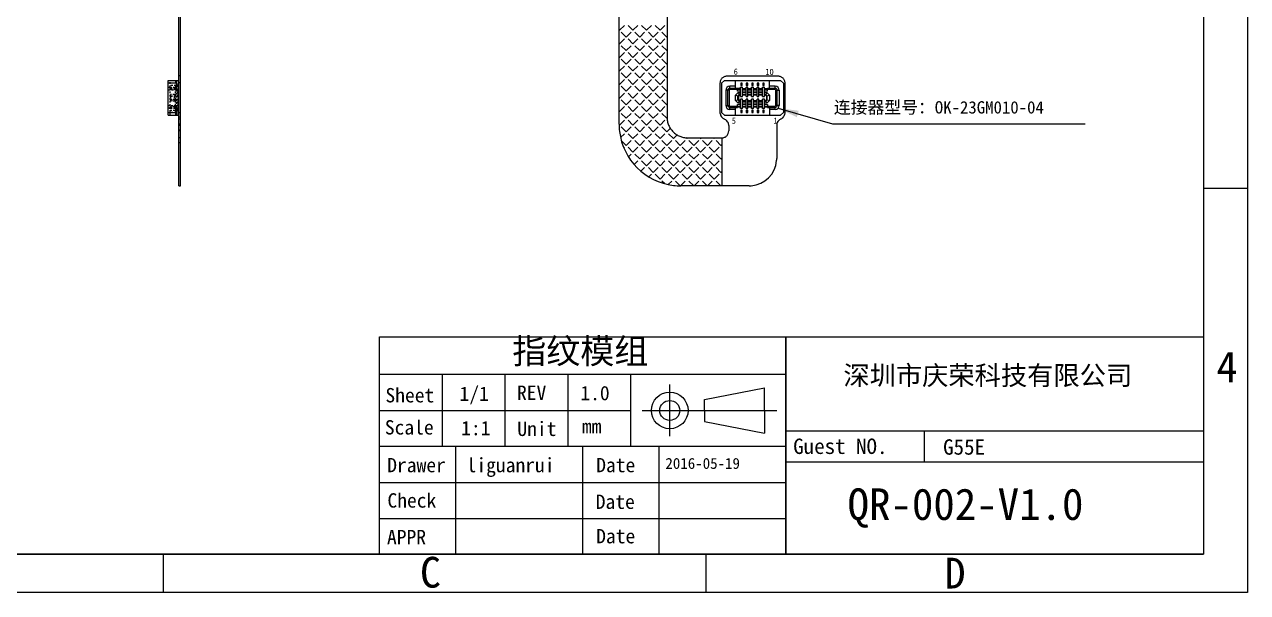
# Model space of a CAD drawing. Header units: millimetres. Extents: x 1564 to 1881, y 393 to 598.
# Drawn here: x 1633.9 to 1723.2, y 416.3 to 457.8 of the extents above; entities that cross this region are included whole.
import ezdxf

# ---------------------------------------------------------------- set-up
doc = ezdxf.new("R2010")
doc.units = ezdxf.units.MM
doc.header["$LTSCALE"] = 0.02
doc.linetypes.add('HIDDEN', pattern=[9.525, 6.35, -3.175])
for name, color, linetype in [('02___PRT_ALL_AXES', 7, 'Continuous'), ('DEFAULT_2', 8, 'HIDDEN'), ('dim', 4, 'Continuous'), ('图框', 7, 'Continuous')]:
    doc.layers.add(name, color=color, linetype=linetype)
doc.styles.get("Standard").update_dxf_attribs({"font": ''})
doc.styles.get('Standard').set_extended_font_data('SimSun')
doc.dimstyles.new('ISO-25', dxfattribs={"dimtxt": 1.5, "dimasz": 1.5, "dimexe": 1.25, "dimexo": 0.625, "dimtad": 1, "dimtxsty": 'Standard', "dimcen": 2.5, "dimadec": 0, "dimazin": 0, "dimtfac": 1, "dimtmove": 0, "dimatfit": 3, "dimfxl": 1, "dimarcsym": 0})

# ---------------------------------------------------------------- blocks, each defined once
blk = doc.blocks.new('tukuang')
at = {"layer": '图框'}
for p, q in [((1219.078, 330.625), (1219.078, 246.118)), ((1219.078, 268.798), (1216.609, 268.798)), ((1137.91, 248.278), (1216.609, 248.278)), ((1158.231, 246.118), (1158.231, 248.278)), ((1188.687, 246.118), (1188.687, 248.278)), ((1219.078, 246.118), (1096.979, 246.118))]:
    blk.add_line(p, q, dxfattribs=at)
blk.add_lwpolyline([(1099.479, 328.448), (1216.609, 328.448), (1216.609, 263.216), (1216.609, 248.278), (1160.577, 248.278), (1148.785, 248.278), (1099.479, 248.278), (1099.479, 259.328)], close=True, dxfattribs=at)
at = {"layer": '图框', "char_height": 1.728, "width": 131.76391}
for s, insert, attachment_point in [('4', (1218.51, 259.653), 3), ('C', (1172.627, 246.364), 7), ('D', (1202.075, 246.344), 7)]:
    blk.add_mtext(s, dxfattribs=dict(at, insert=insert, attachment_point=attachment_point))

msp = doc.modelspace()

# ---------------------------------------------------------------- linework, layer by layer
at = {"color": 7, "linetype": 'Continuous'}
for p, q in [((1677.308, 450.518), (1677.308, 471.839)), ((1680.808, 471.839), (1680.808, 451.018)), ((1644.394, 453.698), (1645.164, 453.698)), ((1644.394, 451.178), (1644.394, 453.698)), ((1645.014, 453.498), (1644.394, 453.498)), ((1645.014, 453.048), (1645.014, 453.698)), ((1645.164, 451.178), (1645.164, 453.698)), ((1645.304, 454.038), (1645.204, 454.038)), ((1645.304, 453.538), (1645.204, 453.538)), ((1684.693, 451.338), (1684.693, 453.538)), ((1684.993, 453.698), (1684.793, 453.498)), ((1684.793, 453.498), (1684.793, 451.378)), ((1684.993, 453.698), (1689.093, 453.698)), ((1685.193, 454.038), (1688.893, 454.038)), ((1685.793, 453.138), (1685.793, 453.698)), ((1686.298, 453.518), (1686.188, 453.518)), ((1686.188, 453.518), (1686.188, 453.338)), ((1686.298, 453.338), (1686.298, 453.518)), ((1686.698, 453.518), (1686.588, 453.518)), ((1686.588, 453.518), (1686.588, 453.338)), ((1686.698, 453.338), (1686.698, 453.518)), ((1687.098, 453.518), (1686.988, 453.518)), ((1686.988, 453.518), (1686.988, 453.338)), ((1687.098, 453.338), (1687.098, 453.518)), ((1687.498, 453.518), (1687.388, 453.518)), ((1687.388, 453.518), (1687.388, 453.338)), ((1687.498, 453.338), (1687.498, 453.518)), ((1687.898, 453.518), (1687.788, 453.518)), ((1687.788, 453.518), (1687.788, 453.338)), ((1687.898, 453.338), (1687.898, 453.518)), ((1688.293, 453.138), (1688.293, 453.698)), ((1689.093, 453.698), (1689.293, 453.498)), ((1689.293, 453.498), (1689.293, 451.378)), ((1689.393, 453.538), (1689.393, 451.338)), ((1645.014, 453.048), (1645.164, 452.938)), ((1685.343, 452.988), (1685.093, 452.988)), ((1685.093, 452.988), (1685.093, 451.888)), ((1685.243, 451.888), (1685.243, 452.988)), ((1685.343, 452.988), (1685.343, 451.888)), ((1685.793, 453.288), (1685.393, 453.288)), ((1685.393, 453.038), (1685.393, 453.288)), ((1685.393, 453.138), (1685.943, 453.138)), ((1685.943, 453.038), (1685.393, 453.038)), ((1686.001, 452.828), (1685.813, 452.64)), ((1685.813, 452.236), (1685.813, 452.64)), ((1685.813, 452.64), (1685.963, 452.578)), ((1685.943, 452.918), (1685.943, 453.138)), ((1686.178, 453.118), (1685.943, 453.118)), ((1685.943, 453.068), (1686.178, 453.068)), ((1686.178, 452.918), (1685.943, 452.918)), ((1686.063, 452.678), (1685.963, 452.578)), ((1686.013, 452.557), (1685.963, 452.578)), ((1685.963, 452.298), (1685.963, 452.578)), ((1686.001, 452.828), (1686.178, 452.828)), ((1686.001, 452.828), (1686.063, 452.678)), ((1686.013, 452.557), (1686.084, 452.628)), ((1686.013, 452.557), (1686.013, 452.319)), ((1686.063, 452.678), (1686.178, 452.678)), ((1686.084, 452.628), (1686.063, 452.678)), ((1686.178, 452.628), (1686.084, 452.628)), ((1686.178, 453.218), (1686.308, 453.218)), ((1686.178, 452.538), (1686.178, 453.218)), ((1686.178, 452.538), (1686.308, 452.538)), ((1686.188, 453.338), (1686.298, 453.338)), ((1686.308, 452.538), (1686.308, 453.218)), ((1686.308, 453.118), (1686.578, 453.118)), ((1686.308, 453.068), (1686.578, 453.068)), ((1686.578, 452.918), (1686.308, 452.918)), ((1686.308, 452.828), (1686.578, 452.828)), ((1686.308, 452.678), (1686.578, 452.678)), ((1686.578, 452.628), (1686.308, 452.628)), ((1686.578, 453.218), (1686.708, 453.218)), ((1686.578, 452.538), (1686.578, 453.218)), ((1686.578, 452.538), (1686.708, 452.538)), ((1686.588, 453.338), (1686.698, 453.338)), ((1686.708, 452.538), (1686.708, 453.218)), ((1686.708, 453.118), (1686.978, 453.118)), ((1686.708, 453.068), (1686.978, 453.068)), ((1686.978, 452.918), (1686.708, 452.918)), ((1686.708, 452.828), (1686.978, 452.828)), ((1686.708, 452.678), (1686.978, 452.678)), ((1686.978, 452.628), (1686.708, 452.628)), ((1686.978, 453.218), (1687.108, 453.218)), ((1686.978, 452.538), (1686.978, 453.218)), ((1686.978, 452.538), (1687.108, 452.538)), ((1686.988, 453.338), (1687.098, 453.338)), ((1687.108, 452.538), (1687.108, 453.218)), ((1687.108, 453.118), (1687.378, 453.118)), ((1687.108, 453.068), (1687.378, 453.068)), ((1687.378, 452.918), (1687.108, 452.918)), ((1687.108, 452.828), (1687.378, 452.828)), ((1687.108, 452.678), (1687.378, 452.678)), ((1687.378, 452.628), (1687.108, 452.628)), ((1687.378, 453.218), (1687.508, 453.218)), ((1687.378, 452.538), (1687.378, 453.218)), ((1687.378, 452.538), (1687.508, 452.538)), ((1687.388, 453.338), (1687.498, 453.338)), ((1687.508, 452.538), (1687.508, 453.218)), ((1687.508, 453.118), (1687.778, 453.118)), ((1687.508, 453.068), (1687.778, 453.068)), ((1687.778, 452.918), (1687.508, 452.918)), ((1687.508, 452.828), (1687.778, 452.828)), ((1687.508, 452.678), (1687.778, 452.678)), ((1687.778, 452.628), (1687.508, 452.628)), ((1687.778, 453.218), (1687.908, 453.218)), ((1687.778, 452.538), (1687.778, 453.218)), ((1687.778, 452.538), (1687.908, 452.538)), ((1687.788, 453.338), (1687.898, 453.338)), ((1687.908, 452.538), (1687.908, 453.218)), ((1687.908, 453.118), (1688.143, 453.118)), ((1687.908, 453.068), (1688.143, 453.068)), ((1688.143, 452.918), (1687.908, 452.918)), ((1687.908, 452.828), (1688.086, 452.828)), ((1687.908, 452.678), (1688.023, 452.678)), ((1688.003, 452.628), (1687.908, 452.628)), ((1688.023, 452.678), (1688.003, 452.628)), ((1688.003, 452.628), (1688.073, 452.557)), ((1688.086, 452.828), (1688.023, 452.678)), ((1688.123, 452.578), (1688.023, 452.678)), ((1688.123, 452.578), (1688.073, 452.557)), ((1688.073, 452.557), (1688.073, 452.319)), ((1688.273, 452.64), (1688.086, 452.828)), ((1688.123, 452.578), (1688.273, 452.64)), ((1688.123, 452.298), (1688.123, 452.578)), ((1688.143, 453.138), (1688.693, 453.138)), ((1688.143, 452.918), (1688.143, 453.138)), ((1688.693, 453.038), (1688.143, 453.038)), ((1688.273, 452.64), (1688.273, 452.236)), ((1688.693, 453.288), (1688.293, 453.288)), ((1688.693, 453.038), (1688.693, 453.288)), ((1688.743, 452.988), (1688.993, 452.988)), ((1688.743, 451.888), (1688.743, 452.988)), ((1688.843, 451.888), (1688.843, 452.988)), ((1688.993, 452.988), (1688.993, 451.888)), ((1645.164, 451.938), (1645.014, 451.828)), ((1645.014, 451.828), (1645.014, 451.178)), ((1685.093, 451.888), (1685.343, 451.888)), ((1685.393, 451.838), (1685.943, 451.838)), ((1685.393, 451.588), (1685.393, 451.838)), ((1685.393, 451.738), (1685.943, 451.738)), ((1685.793, 451.588), (1685.393, 451.588)), ((1685.793, 451.178), (1685.793, 451.738)), ((1685.813, 452.236), (1685.963, 452.298)), ((1685.813, 452.236), (1686.001, 452.048)), ((1685.943, 451.958), (1686.178, 451.958)), ((1685.943, 451.738), (1685.943, 451.958)), ((1685.943, 451.808), (1686.178, 451.808)), ((1686.178, 451.758), (1685.943, 451.758)), ((1686.013, 452.319), (1685.963, 452.298)), ((1685.963, 452.298), (1686.063, 452.198)), ((1686.001, 452.048), (1686.063, 452.198)), ((1686.178, 452.048), (1686.001, 452.048)), ((1686.084, 452.248), (1686.013, 452.319)), ((1686.063, 452.198), (1686.084, 452.248)), ((1686.063, 452.198), (1686.178, 452.198)), ((1686.178, 452.248), (1686.084, 452.248)), ((1686.308, 452.338), (1686.178, 452.338)), ((1686.178, 451.658), (1686.178, 452.338)), ((1686.308, 451.658), (1686.178, 451.658)), ((1686.308, 451.658), (1686.308, 452.338)), ((1686.308, 452.248), (1686.578, 452.248)), ((1686.308, 452.198), (1686.578, 452.198)), ((1686.578, 452.048), (1686.308, 452.048)), ((1686.308, 451.958), (1686.578, 451.958)), ((1686.308, 451.808), (1686.578, 451.808)), ((1686.578, 451.758), (1686.308, 451.758)), ((1686.708, 452.338), (1686.578, 452.338)), ((1686.578, 451.658), (1686.578, 452.338)), ((1686.708, 451.658), (1686.578, 451.658)), ((1686.708, 451.658), (1686.708, 452.338)), ((1686.708, 452.248), (1686.978, 452.248)), ((1686.708, 452.198), (1686.978, 452.198)), ((1686.978, 452.048), (1686.708, 452.048)), ((1686.708, 451.958), (1686.978, 451.958)), ((1686.708, 451.808), (1686.978, 451.808)), ((1686.978, 451.758), (1686.708, 451.758)), ((1687.108, 452.338), (1686.978, 452.338)), ((1686.978, 451.658), (1686.978, 452.338)), ((1687.108, 451.658), (1686.978, 451.658)), ((1687.108, 451.658), (1687.108, 452.338)), ((1687.108, 452.248), (1687.378, 452.248)), ((1687.108, 452.198), (1687.378, 452.198)), ((1687.378, 452.048), (1687.108, 452.048)), ((1687.108, 451.958), (1687.378, 451.958)), ((1687.108, 451.808), (1687.378, 451.808)), ((1687.378, 451.758), (1687.108, 451.758)), ((1687.508, 452.338), (1687.378, 452.338)), ((1687.378, 451.658), (1687.378, 452.338)), ((1687.508, 451.658), (1687.378, 451.658)), ((1687.508, 451.658), (1687.508, 452.338)), ((1687.508, 452.248), (1687.778, 452.248)), ((1687.508, 452.198), (1687.778, 452.198)), ((1687.778, 452.048), (1687.508, 452.048)), ((1687.508, 451.958), (1687.778, 451.958)), ((1687.508, 451.808), (1687.778, 451.808)), ((1687.778, 451.758), (1687.508, 451.758)), ((1687.908, 452.338), (1687.778, 452.338)), ((1687.778, 451.658), (1687.778, 452.338)), ((1687.908, 451.658), (1687.778, 451.658)), ((1687.908, 451.658), (1687.908, 452.338)), ((1687.908, 452.248), (1688.003, 452.248)), ((1687.908, 452.198), (1688.023, 452.198)), ((1688.086, 452.048), (1687.908, 452.048)), ((1687.908, 451.958), (1688.143, 451.958)), ((1687.908, 451.808), (1688.143, 451.808)), ((1688.143, 451.758), (1687.908, 451.758)), ((1688.073, 452.319), (1688.003, 452.248)), ((1688.003, 452.248), (1688.023, 452.198)), ((1688.023, 452.198), (1688.123, 452.298)), ((1688.023, 452.198), (1688.086, 452.048)), ((1688.123, 452.298), (1688.073, 452.319)), ((1688.086, 452.048), (1688.273, 452.236)), ((1688.123, 452.298), (1688.273, 452.236)), ((1688.143, 451.958), (1688.143, 451.738)), ((1688.143, 451.838), (1688.693, 451.838)), ((1688.143, 451.738), (1688.693, 451.738)), ((1688.293, 451.738), (1688.293, 451.178)), ((1688.693, 451.588), (1688.293, 451.588)), ((1688.693, 451.588), (1688.693, 451.838)), ((1688.993, 451.888), (1688.743, 451.888)), ((1644.394, 451.378), (1645.014, 451.378)), ((1644.394, 451.178), (1645.164, 451.178)), ((1645.304, 451.338), (1645.204, 451.338)), ((1645.304, 450.883), (1645.204, 450.883)), ((1684.993, 451.178), (1684.793, 451.378)), ((1684.993, 451.178), (1689.093, 451.178)), ((1686.298, 451.538), (1686.188, 451.538)), ((1686.188, 451.538), (1686.188, 451.358)), ((1686.188, 451.358), (1686.298, 451.358)), ((1686.298, 451.358), (1686.298, 451.538)), ((1686.698, 451.538), (1686.588, 451.538)), ((1686.588, 451.538), (1686.588, 451.358)), ((1686.588, 451.358), (1686.698, 451.358)), ((1686.698, 451.358), (1686.698, 451.538)), ((1687.098, 451.538), (1686.988, 451.538)), ((1686.988, 451.538), (1686.988, 451.358)), ((1686.988, 451.358), (1687.098, 451.358)), ((1687.098, 451.358), (1687.098, 451.538)), ((1687.498, 451.538), (1687.388, 451.538)), ((1687.388, 451.538), (1687.388, 451.358)), ((1687.388, 451.358), (1687.498, 451.358)), ((1687.498, 451.358), (1687.498, 451.538)), ((1687.898, 451.538), (1687.788, 451.538)), ((1687.788, 451.538), (1687.788, 451.358)), ((1687.788, 451.358), (1687.898, 451.358)), ((1687.898, 451.358), (1687.898, 451.538)), ((1689.093, 451.178), (1689.293, 451.378)), ((1645.304, 450.428), (1645.204, 450.428)), ((1685.308, 450.415), (1685.308, 450.018)), ((1688.808, 450.428), (1688.808, 448.018)), ((1682.308, 449.518), (1684.808, 449.518)), ((1686.808, 446.018), (1681.808, 446.018))]:
    msp.add_line(p, q, dxfattribs=at)
for centre, radius, start, end in [((1685.393, 452.988), 0.3, 90, 180), ((1685.393, 452.988), 0.15, 90, 180), ((1685.393, 452.988), 0.05, 90, 180), ((1688.693, 452.988), 0.3, 0, 90), ((1688.693, 452.988), 0.15, 0, 90), ((1688.693, 452.988), 0.05, 0, 90), ((1685.393, 451.888), 0.3, 180, 270), ((1685.393, 451.888), 0.15, 180, 270), ((1685.393, 451.888), 0.05, 180, 270), ((1688.693, 451.888), 0.3, 270, 0), ((1688.693, 451.888), 0.15, 270, 0), ((1688.693, 451.888), 0.05, 270, 0), ((1685.186, 451.336), 0.492, 191.32463, 196.85456), ((1685.195, 451.339), 0.501, 196.87083, 230.47058), ((1685.188, 451.332), 0.492, 230.48628, 236.14277), ((1684.813, 450.421), 0.492, 50.47604, 56.0008), ((1684.807, 450.414), 0.502, 16.85696, 50.46135), ((1689.309, 450.427), 0.502, 131.07746, 163.40308), ((1688.892, 451.338), 0.501, 311.07747, 343.39166), ((1681.846, 450.521), 4.538, 180.03046, 186.73266), ((1681.808, 450.518), 4.5, 186.75828, 263.24172), ((1684.815, 450.417), 0.492, 11.17877, 16.84184), ((1686.78, 448.02), 2.028, 355.82624, 359.96305), ((1686.808, 448.018), 2, 274.19246, 355.80754), ((1681.812, 450.594), 4.576, 263.29486, 269.94202), ((1686.807, 448.047), 2.028, 270.03695, 274.17376)]:
    msp.add_arc(centre, radius, start, end, dxfattribs=at)
for points, knots in [([(1684.693, 453.538), (1684.694, 453.571), (1684.7, 453.636), (1684.738, 453.762), (1684.83, 453.901), (1684.97, 453.993), (1685.095, 454.031), (1685.161, 454.038), (1685.193, 454.038)], [0, 0, 0, 0, 0.126132, 0.250337, 0.5, 0.749663, 0.873868, 1, 1, 1, 1]), ([(1688.893, 454.038), (1688.926, 454.038), (1688.992, 454.031), (1689.117, 453.993), (1689.256, 453.901), (1689.349, 453.762), (1689.387, 453.636), (1689.393, 453.571), (1689.393, 453.538)], [0, 0, 0, 0, 0.126132, 0.250337, 0.5, 0.749663, 0.873868, 1, 1, 1, 1]), ([(1680.808, 451.018), (1680.808, 450.92), (1680.827, 450.724), (1680.913, 450.441), (1681.053, 450.18), (1681.24, 449.951), (1681.469, 449.763), (1681.73, 449.624), (1682.013, 449.538), (1682.21, 449.519), (1682.308, 449.518)], [0, 0, 0, 0, 0.125095, 0.249948, 0.375019, 0.5, 0.624981, 0.750052, 0.874905, 1, 1, 1, 1]), ([(1684.703, 451.239), (1684.702, 451.247), (1684.696, 451.28), (1684.694, 451.313), (1684.693, 451.338)], [0, 0, 0, 0, 0.246989, 1, 1, 1, 1]), ([(1685.001, 450.877), (1684.993, 450.88), (1684.963, 450.893), (1684.935, 450.91), (1684.914, 450.923)], [0, 0, 0, 0, 0.254036, 1, 1, 1, 1]), ([(1685.088, 450.829), (1685.081, 450.834), (1685.053, 450.852), (1685.024, 450.867), (1685.001, 450.877)], [0, 0, 0, 0, 0.247038, 1, 1, 1, 1]), ([(1689.101, 450.883), (1689.09, 450.878), (1689.047, 450.856), (1689.007, 450.828), (1688.979, 450.805)], [0, 0, 0, 0, 0.254447, 1, 1, 1, 1]), ([(1689.222, 450.961), (1689.213, 450.953), (1689.175, 450.923), (1689.134, 450.898), (1689.101, 450.883)], [0, 0, 0, 0, 0.248076, 1, 1, 1, 1]), ([(1689.393, 451.338), (1689.393, 451.326), (1689.392, 451.277), (1689.383, 451.23), (1689.373, 451.195)], [0, 0, 0, 0, 0.25459, 1, 1, 1, 1]), ([(1685.308, 450.415), (1685.308, 450.424), (1685.307, 450.456), (1685.303, 450.489), (1685.298, 450.513)], [0, 0, 0, 0, 0.254054, 1, 1, 1, 1]), ([(1688.829, 450.57), (1688.825, 450.559), (1688.813, 450.512), (1688.808, 450.464), (1688.808, 450.428)], [0, 0, 0, 0, 0.248026, 1, 1, 1, 1])]:
    msp.add_open_spline(points, degree=3, knots=knots, dxfattribs=at)
msp.add_open_spline([(1684.808, 449.518), (1684.873, 449.519), (1685.004, 449.544), (1685.171, 449.656), (1685.282, 449.822), (1685.308, 449.953), (1685.308, 450.018)], degree=3, dxfattribs=at)
at = {"layer": '02___PRT_ALL_AXES', "color": 2, "linetype": 'Continuous'}
for p, q in [((1645.184, 448.353), (1645.184, 471.839)), ((1645.184, 446.018), (1645.184, 471.839)), ((1645.304, 446.018), (1645.304, 471.839))]:
    msp.add_line(p, q, dxfattribs=at)
at = {"layer": '02___PRT_ALL_AXES', "linetype": 'Continuous'}
for p, q in [((1645.304, 450.084), (1645.184, 450.084)), ((1645.304, 449.145), (1645.184, 449.145))]:
    msp.add_line(p, q, dxfattribs=at)
at = {"layer": 'DEFAULT_2', "color": 8, "linetype": 'HIDDEN'}
for p, q in [((1644.544, 451.178), (1644.544, 453.698)), ((1644.964, 453.518), (1644.544, 453.518)), ((1644.964, 453.268), (1644.964, 453.698)), ((1644.964, 453.518), (1645.014, 453.568)), ((1645.044, 453.548), (1644.964, 453.548)), ((1645.044, 453.388), (1645.044, 453.548)), ((1645.164, 453.278), (1645.044, 453.388)), ((1644.544, 453.138), (1644.394, 453.288)), ((1645.014, 452.988), (1644.394, 452.988)), ((1644.964, 453.338), (1644.544, 453.338)), ((1644.544, 453.218), (1644.914, 453.218)), ((1644.914, 453.138), (1644.544, 453.138)), ((1644.594, 453.068), (1644.544, 453.118)), ((1644.594, 452.678), (1644.544, 452.628)), ((1644.594, 452.578), (1644.544, 452.557)), ((1645.164, 452.538), (1644.544, 452.538)), ((1644.594, 453.068), (1644.864, 453.068)), ((1644.864, 452.678), (1644.594, 452.678)), ((1644.594, 452.198), (1644.594, 452.678)), ((1644.594, 452.578), (1644.864, 452.578)), ((1644.864, 452.198), (1644.864, 452.678)), ((1644.914, 453.138), (1644.914, 451.738)), ((1644.964, 453.338), (1645.014, 453.288)), ((1645.164, 453.278), (1644.964, 453.278)), ((1645.014, 453.038), (1645.014, 451.838)), ((1645.114, 452.538), (1645.114, 453.278)), ((1644.394, 451.888), (1645.014, 451.888)), ((1644.544, 451.738), (1644.394, 451.588)), ((1644.544, 452.338), (1645.164, 452.338)), ((1644.594, 452.298), (1644.544, 452.319)), ((1644.594, 452.198), (1644.544, 452.248)), ((1644.594, 451.808), (1644.544, 451.758)), ((1644.914, 451.738), (1644.544, 451.738)), ((1644.914, 451.658), (1644.544, 451.658)), ((1644.594, 452.298), (1644.864, 452.298)), ((1644.864, 452.198), (1644.594, 452.198)), ((1644.864, 451.808), (1644.594, 451.808)), ((1644.964, 451.178), (1644.964, 451.608)), ((1644.964, 451.598), (1645.164, 451.598)), ((1644.964, 451.538), (1645.014, 451.588)), ((1645.044, 451.488), (1645.164, 451.598)), ((1645.114, 451.598), (1645.114, 452.338)), ((1644.544, 451.538), (1644.964, 451.538)), ((1644.964, 451.358), (1644.544, 451.358)), ((1645.014, 451.308), (1644.964, 451.358)), ((1644.964, 451.328), (1645.044, 451.328)), ((1645.044, 451.328), (1645.044, 451.488)), ((1645.304, 451.018), (1645.204, 451.018)), ((1645.304, 450.877), (1645.204, 450.877)), ((1645.304, 450.518), (1645.204, 450.518)), ((1645.304, 450.415), (1645.204, 450.415)), ((1645.304, 450.018), (1645.204, 450.018)), ((1645.304, 449.518), (1645.204, 449.518))]:
    msp.add_line(p, q, dxfattribs=at)
for centre, radius, start, end in [((1644.934, 453.548), 0.03, 270, 0), ((1644.864, 452.918), 0.15, 0, 90), ((1644.864, 452.828), 0.15, 270, 0), ((1644.914, 453.288), 0.05, 0, 90), ((1644.914, 453.268), 0.05, 270, 0), ((1644.914, 453.038), 0.1, 0, 90), ((1644.864, 452.048), 0.15, 0, 90), ((1644.864, 451.958), 0.15, 270, 0), ((1644.914, 451.838), 0.1, 270, 0), ((1644.914, 451.608), 0.05, 0, 90), ((1644.914, 451.588), 0.05, 270, 0), ((1644.934, 451.328), 0.03, 0, 90)]:
    msp.add_arc(centre, radius, start, end, dxfattribs=at)
for points, knots in [([(1644.864, 452.578), (1644.884, 452.578), (1644.913, 452.58), (1644.949, 452.588), (1644.983, 452.6), (1645.014, 452.62), (1645.014, 452.64)], [0, 0, 0, 0, 0.349802, 0.507731, 0.647712, 1, 1, 1, 1]), ([(1644.864, 452.298), (1644.884, 452.298), (1644.913, 452.296), (1644.949, 452.287), (1644.983, 452.276), (1645.014, 452.256), (1645.014, 452.236)], [0, 0, 0, 0, 0.34982, 0.507765, 0.647731, 1, 1, 1, 1])]:
    msp.add_open_spline(points, degree=3, knots=knots, dxfattribs=at)
at = {"layer": 'dim', "color": 3}
for p, q in [((1677.332, 457.364), (1677.308, 457.389)), ((1677.332, 457.364), (1677.691, 457.724)), ((1677.826, 456.871), (1677.467, 457.23)), ((1677.826, 456.871), (1678.185, 457.23)), ((1678.32, 457.364), (1677.961, 457.724)), ((1678.32, 457.364), (1678.679, 457.724)), ((1678.814, 456.871), (1678.455, 457.23)), ((1678.814, 456.871), (1679.173, 457.23)), ((1679.308, 457.364), (1678.949, 457.724)), ((1679.308, 457.364), (1679.667, 457.724)), ((1679.802, 456.871), (1679.443, 457.23)), ((1679.802, 456.871), (1680.161, 457.23)), ((1680.296, 457.364), (1679.937, 457.724)), ((1680.296, 457.364), (1680.655, 457.724)), ((1680.79, 456.871), (1680.43, 457.23)), ((1677.332, 456.377), (1677.308, 456.401)), ((1677.332, 456.377), (1677.691, 456.736)), ((1677.826, 455.883), (1677.467, 456.242)), ((1677.826, 455.883), (1678.185, 456.242)), ((1678.32, 456.377), (1677.961, 456.736)), ((1678.32, 456.377), (1678.679, 456.736)), ((1678.814, 455.883), (1678.455, 456.242)), ((1678.814, 455.883), (1679.173, 456.242)), ((1679.308, 456.377), (1678.949, 456.736)), ((1679.308, 456.377), (1679.667, 456.736)), ((1679.802, 455.883), (1679.443, 456.242)), ((1679.802, 455.883), (1680.161, 456.242)), ((1680.296, 456.377), (1679.937, 456.736)), ((1680.296, 456.377), (1680.655, 456.736)), ((1680.79, 455.883), (1680.43, 456.242)), ((1680.79, 456.871), (1680.808, 456.889)), ((1677.332, 455.389), (1677.308, 455.413)), ((1677.332, 455.389), (1677.691, 455.748)), ((1677.826, 454.895), (1677.467, 455.254)), ((1677.826, 454.895), (1678.185, 455.254)), ((1678.32, 455.389), (1677.961, 455.748)), ((1678.32, 455.389), (1678.679, 455.748)), ((1678.814, 454.895), (1678.455, 455.254)), ((1678.814, 454.895), (1679.173, 455.254)), ((1679.308, 455.389), (1678.949, 455.748)), ((1679.308, 455.389), (1679.667, 455.748)), ((1679.802, 454.895), (1679.443, 455.254)), ((1679.802, 454.895), (1680.161, 455.254)), ((1680.296, 455.389), (1679.937, 455.748)), ((1680.296, 455.389), (1680.655, 455.748)), ((1680.79, 454.895), (1680.43, 455.254)), ((1680.79, 455.883), (1680.808, 455.901)), ((1677.332, 454.401), (1677.308, 454.425)), ((1677.332, 454.401), (1677.691, 454.76)), ((1677.826, 453.907), (1677.467, 454.266)), ((1677.826, 453.907), (1678.185, 454.266)), ((1678.32, 454.401), (1677.961, 454.76)), ((1678.32, 454.401), (1678.679, 454.76)), ((1678.814, 453.907), (1678.455, 454.266)), ((1678.814, 453.907), (1679.173, 454.266)), ((1679.308, 454.401), (1678.949, 454.76)), ((1679.308, 454.401), (1679.667, 454.76)), ((1679.802, 453.907), (1679.443, 454.266)), ((1679.802, 453.907), (1680.161, 454.266)), ((1680.296, 454.401), (1679.937, 454.76)), ((1680.296, 454.401), (1680.655, 454.76)), ((1680.79, 453.907), (1680.43, 454.266)), ((1680.79, 454.895), (1680.808, 454.913)), ((1677.332, 453.413), (1677.308, 453.438)), ((1677.332, 453.413), (1677.691, 453.772)), ((1678.32, 453.413), (1677.961, 453.772)), ((1678.32, 453.413), (1678.679, 453.772)), ((1679.308, 453.413), (1678.949, 453.772)), ((1679.308, 453.413), (1679.667, 453.772)), ((1680.296, 453.413), (1679.937, 453.772)), ((1680.296, 453.413), (1680.655, 453.772)), ((1680.79, 453.907), (1680.808, 453.925)), ((1677.332, 452.425), (1677.691, 452.785)), ((1677.826, 452.919), (1677.467, 453.278)), ((1677.826, 452.919), (1678.185, 453.278)), ((1678.32, 452.425), (1677.961, 452.785)), ((1678.32, 452.425), (1678.679, 452.785)), ((1678.814, 452.919), (1678.455, 453.278)), ((1678.814, 452.919), (1679.173, 453.278)), ((1679.308, 452.425), (1678.949, 452.785)), ((1679.308, 452.425), (1679.667, 452.785)), ((1679.802, 452.919), (1679.443, 453.278)), ((1679.802, 452.919), (1680.161, 453.278)), ((1680.296, 452.425), (1679.937, 452.785)), ((1680.296, 452.425), (1680.655, 452.785)), ((1680.79, 452.919), (1680.43, 453.278)), ((1680.79, 452.919), (1680.808, 452.937)), ((1677.332, 452.425), (1677.308, 452.45)), ((1677.332, 451.437), (1677.691, 451.797)), ((1677.826, 451.931), (1677.467, 452.291)), ((1677.826, 451.931), (1678.185, 452.291)), ((1678.32, 451.437), (1677.961, 451.797)), ((1678.32, 451.437), (1678.679, 451.797)), ((1678.814, 451.931), (1678.455, 452.291)), ((1678.814, 451.931), (1679.173, 452.291)), ((1679.308, 451.437), (1678.949, 451.797)), ((1679.308, 451.437), (1679.667, 451.797)), ((1679.802, 451.931), (1679.443, 452.291)), ((1679.802, 451.931), (1680.161, 452.291)), ((1680.296, 451.437), (1679.937, 451.797)), ((1680.296, 451.437), (1680.655, 451.797)), ((1680.79, 451.931), (1680.43, 452.291)), ((1680.79, 451.931), (1680.808, 451.95)), ((1677.332, 451.437), (1677.308, 451.462)), ((1677.332, 450.45), (1677.691, 450.809)), ((1677.826, 450.944), (1677.467, 451.303)), ((1677.826, 450.944), (1678.185, 451.303)), ((1678.32, 450.45), (1677.961, 450.809)), ((1678.32, 450.45), (1678.679, 450.809)), ((1678.814, 450.944), (1678.455, 451.303)), ((1678.814, 450.944), (1679.173, 451.303)), ((1679.308, 450.45), (1678.949, 450.809)), ((1679.308, 450.45), (1679.667, 450.809)), ((1679.802, 450.944), (1679.443, 451.303)), ((1679.802, 450.944), (1680.161, 451.303)), ((1680.296, 450.45), (1679.937, 450.809)), ((1680.296, 450.45), (1680.655, 450.809)), ((1680.79, 450.944), (1680.43, 451.303)), ((1680.79, 450.944), (1680.809, 450.963)), ((1677.332, 450.45), (1677.308, 450.474)), ((1677.415, 449.544), (1677.691, 449.821)), ((1677.826, 449.956), (1677.467, 450.315)), ((1677.826, 449.956), (1678.185, 450.315)), ((1678.32, 449.462), (1677.961, 449.821)), ((1678.32, 449.462), (1678.679, 449.821)), ((1678.814, 449.956), (1678.455, 450.315)), ((1678.814, 449.956), (1679.173, 450.315)), ((1679.308, 449.462), (1678.949, 449.821)), ((1679.308, 449.462), (1679.667, 449.821)), ((1679.802, 449.956), (1679.443, 450.315)), ((1679.802, 449.956), (1680.161, 450.315)), ((1680.296, 449.462), (1679.937, 449.821)), ((1680.296, 449.462), (1680.655, 449.821)), ((1680.79, 449.956), (1680.43, 450.315)), ((1680.79, 449.956), (1681.044, 450.21)), ((1681.284, 449.462), (1680.924, 449.821)), ((1677.826, 448.968), (1677.469, 449.325)), ((1677.826, 448.968), (1678.185, 449.327)), ((1678.814, 448.968), (1678.455, 449.327)), ((1678.814, 448.968), (1679.173, 449.327)), ((1679.802, 448.968), (1679.443, 449.327)), ((1679.802, 448.968), (1680.161, 449.327)), ((1680.79, 448.968), (1680.43, 449.327)), ((1680.79, 448.968), (1681.149, 449.327)), ((1681.284, 449.462), (1681.547, 449.726)), ((1681.777, 448.968), (1681.418, 449.327)), ((1681.777, 448.968), (1682.137, 449.327)), ((1682.271, 449.462), (1682.212, 449.522)), ((1682.271, 449.462), (1682.328, 449.518)), ((1682.765, 448.968), (1682.406, 449.327)), ((1682.765, 448.968), (1683.125, 449.327)), ((1683.259, 449.462), (1683.203, 449.518)), ((1683.259, 449.462), (1683.316, 449.518)), ((1683.753, 448.968), (1683.394, 449.327)), ((1683.753, 448.968), (1684.112, 449.327)), ((1684.247, 449.462), (1684.19, 449.518)), ((1684.247, 449.462), (1684.304, 449.518)), ((1684.741, 448.968), (1684.382, 449.327)), ((1684.741, 448.968), (1684.808, 449.035)), ((1677.652, 448.793), (1677.691, 448.833)), ((1678.32, 448.474), (1677.961, 448.833)), ((1677.987, 448.141), (1678.185, 448.339)), ((1678.32, 448.474), (1678.679, 448.833)), ((1678.814, 447.98), (1678.455, 448.339)), ((1678.814, 447.98), (1679.173, 448.339)), ((1679.308, 448.474), (1678.949, 448.833)), ((1679.308, 448.474), (1679.667, 448.833)), ((1679.802, 447.98), (1679.443, 448.339)), ((1679.802, 447.98), (1680.161, 448.339)), ((1680.296, 448.474), (1679.937, 448.833)), ((1680.296, 448.474), (1680.655, 448.833)), ((1680.79, 447.98), (1680.43, 448.339)), ((1680.79, 447.98), (1681.149, 448.339)), ((1681.284, 448.474), (1680.924, 448.833)), ((1681.284, 448.474), (1681.643, 448.833)), ((1681.777, 447.98), (1681.418, 448.339)), ((1681.777, 447.98), (1682.137, 448.339)), ((1682.271, 448.474), (1681.912, 448.833)), ((1682.271, 448.474), (1682.631, 448.833)), ((1682.765, 447.98), (1682.406, 448.339)), ((1682.765, 447.98), (1683.125, 448.339)), ((1683.259, 448.474), (1682.9, 448.833)), ((1683.259, 448.474), (1683.618, 448.833)), ((1683.753, 447.98), (1683.394, 448.339)), ((1683.753, 447.98), (1684.112, 448.339)), ((1684.247, 448.474), (1683.888, 448.833)), ((1684.247, 448.474), (1684.606, 448.833)), ((1684.741, 447.98), (1684.382, 448.339)), ((1684.741, 447.98), (1684.808, 448.047)), ((1678.406, 447.572), (1678.679, 447.845)), ((1678.903, 447.081), (1679.173, 447.351)), ((1679.308, 447.486), (1678.949, 447.845)), ((1679.308, 447.486), (1679.667, 447.845)), ((1679.802, 446.992), (1679.443, 447.351)), ((1679.802, 446.992), (1680.161, 447.351)), ((1680.296, 447.486), (1679.937, 447.845)), ((1680.296, 447.486), (1680.655, 447.845)), ((1680.79, 446.992), (1680.43, 447.351)), ((1680.79, 446.992), (1681.149, 447.351)), ((1681.284, 447.486), (1680.924, 447.845)), ((1681.284, 447.486), (1681.643, 447.845)), ((1681.777, 446.992), (1681.418, 447.351)), ((1681.777, 446.992), (1682.137, 447.351)), ((1682.271, 447.486), (1681.912, 447.845)), ((1682.271, 447.486), (1682.631, 447.845)), ((1682.765, 446.992), (1682.406, 447.351)), ((1682.765, 446.992), (1683.125, 447.351)), ((1683.259, 447.486), (1682.9, 447.845)), ((1683.259, 447.486), (1683.618, 447.845)), ((1683.753, 446.992), (1683.394, 447.351)), ((1683.753, 446.992), (1684.112, 447.351)), ((1684.247, 447.486), (1683.888, 447.845)), ((1684.247, 447.486), (1684.606, 447.845)), ((1684.741, 446.992), (1684.382, 447.351)), ((1679.478, 446.668), (1679.667, 446.858)), ((1680.296, 446.498), (1679.937, 446.858)), ((1680.137, 446.34), (1680.161, 446.364)), ((1680.296, 446.498), (1680.655, 446.858)), ((1680.615, 446.18), (1680.43, 446.364)), ((1680.897, 446.112), (1681.149, 446.364)), ((1681.284, 446.498), (1680.924, 446.858)), ((1681.284, 446.498), (1681.643, 446.858)), ((1681.763, 446.019), (1681.418, 446.364)), ((1681.791, 446.018), (1682.137, 446.364)), ((1682.271, 446.498), (1681.912, 446.858)), ((1682.271, 446.498), (1682.631, 446.858)), ((1682.751, 446.018), (1682.406, 446.364)), ((1682.779, 446.018), (1683.125, 446.364)), ((1683.259, 446.498), (1682.9, 446.858)), ((1683.259, 446.498), (1683.618, 446.858)), ((1683.739, 446.018), (1683.394, 446.364)), ((1683.767, 446.018), (1684.112, 446.364)), ((1684.247, 446.498), (1683.888, 446.858)), ((1684.247, 446.498), (1684.606, 446.858)), ((1684.727, 446.018), (1684.382, 446.364)), ((1684.741, 446.992), (1684.808, 447.059)), ((1684.755, 446.018), (1684.808, 446.071))]:
    msp.add_line(p, q, dxfattribs=at)
at = {"layer": 'dim', "color": 0}
for p, q in [((1684.808, 449.518), (1684.808, 446.018)), ((1645.184, 446.018), (1645.304, 446.018))]:
    msp.add_line(p, q, dxfattribs=at)
at = {"layer": '图框'}
for p, q in [((1689.463, 432.247), (1659.817, 432.247)), ((1664.398, 432.247), (1664.398, 427.008)), ((1668.978, 432.247), (1668.978, 427.008)), ((1673.559, 432.247), (1673.559, 427.008)), ((1678.14, 432.247), (1678.14, 427.008)), ((1681.006, 427.762), (1681.006, 431.521)), ((1683.545, 430.437), (1687.917, 431.289)), ((1687.917, 429.627), (1687.917, 431.289)), ((1683.545, 429.627), (1683.545, 430.426)), ((1659.817, 429.627), (1678.14, 429.627)), ((1679, 429.627), (1688.816, 429.627)), ((1683.545, 429.627), (1683.545, 428.829)), ((1687.917, 429.627), (1687.917, 427.965)), ((1683.545, 428.818), (1687.917, 427.965)), ((1689.463, 428.136), (1719.954, 428.136)), ((1699.572, 428.136), (1699.572, 425.889)), ((1678.14, 427.008), (1659.817, 427.008)), ((1689.463, 427.008), (1659.817, 427.008)), ((1665.382, 426.989), (1665.382, 419.131)), ((1674.64, 426.989), (1674.64, 419.15)), ((1680.205, 426.989), (1680.205, 419.131)), ((1689.463, 425.889), (1719.954, 425.889)), ((1659.817, 424.37), (1689.463, 424.37)), ((1659.817, 421.75), (1689.463, 421.75))]:
    msp.add_line(p, q, dxfattribs=at)
at = {"layer": '图框', "flags": 128}
msp.add_lwpolyline([(1659.817, 435.006), (1689.463, 435.006), (1689.463, 419.15), (1659.817, 419.15)], close=True, dxfattribs=at)
at = {"layer": '图框'}
msp.add_lwpolyline([(1689.463, 435.006), (1719.954, 435.006), (1719.954, 419.15), (1689.463, 419.15)], close=True, dxfattribs=at)
for radius in [1.335, 0.728]:
    msp.add_circle((1681.006, 429.627), radius, dxfattribs=at)

# ---------------------------------------------------------------- block references
at = {"layer": 'dim', "xscale": 1.299999999999955, "yscale": 1.299999999999955, "zscale": 1.299999999999955}
msp.add_blockref('tukuang', (138.363, 96.389), dxfattribs=at)

# ---------------------------------------------------------------- texts
at = {"layer": 'dim', "color": 3, "attachment_point": 1}
for s, insert, char_height, width in [('{\\C1;6}', (1685.669, 454.579), 0.45, 143.50332), ('{\\C1;10}', (1687.98, 454.561), 0.45, 143.50332), ('{\\C1;连接器型号：OK-23GM010-04}', (1692.979, 452.194), 0.9, 287.00663), ('{\\C1;5}', (1685.529, 450.998), 0.45, 143.50332), ('{\\C1;1}', (1688.571, 451.002), 0.45, 143.50332)]:
    msp.add_mtext(s, dxfattribs=dict(at, insert=insert, char_height=char_height, width=width))
at = {"layer": '图框', "attachment_point": 1}
for s, insert, char_height, width in [('指纹模组', (1669.515, 434.866), 1.819, 29.64564), ('{\\fSimHei|b0|i0|c134|p2;\\C0;深圳市庆荣科技有限公司}', (1693.674, 432.886), 1.40445, 43.04671), ('{\\C0;Sheet}', (1660.258, 431.263), 1.04772, 46.55691), ('{\\C0;1/1}', (1665.665, 431.369), 1.0477, 46.55691), ('{\\C0;REV}', (1669.86, 431.446), 1.0477, 46.55691), ('{\\C0;1.0}', (1674.483, 431.419), 1.0477, 46.55691), ('{\\C0;Scale}', (1660.216, 428.92), 1.04772, 46.55691), ('{\\C0;1:1}', (1665.785, 428.862), 1.0477, 46.55691), ('{\\C0;Unit}', (1669.883, 428.812), 1.0477, 46.55691), ('{\\C0;mm}', (1674.595, 428.995), 1.0477, 46.55691), ('{\\C0;Guest NO. }', (1690.016, 427.577), 1.1232, 39.92874), ('{\\C0;G55E}', (1700.952, 427.524), 1.1232, 39.92874), ('{\\C0;Drawer}', (1660.391, 426.165), 1.04772, 46.55691), ('{\\fSimSun|b0|i0|c134|p54;\\C0;liguanrui }', (1666.185, 426.165), 1.04772, 46.55691), ('{\\C0;Date}', (1675.639, 426.167), 1.0477, 46.55691), ('{\\f@SimHei|b0|i0|c134|p2;\\C0;2016-05-19}', (1680.687, 426.165), 0.8, 46.55691), ('{\\f@SimHei|b0|i0|c134|p2;QR-002-V1.0}', (1693.981, 423.94), 2.3, 26.70795), ('{\\C0;Check}', (1660.406, 423.586), 1.04772, 46.55691), ('{\\C0;Date}', (1675.604, 423.493), 1.0477, 46.55691), ('{\\C0;APPR}', (1660.372, 420.912), 1.0477, 46.55691), ('{\\C0;Date}', (1675.636, 420.98), 1.0477, 46.55691)]:
    msp.add_mtext(s, dxfattribs=dict(at, insert=insert, char_height=char_height, width=width))

# ---------------------------------------------------------------- leaders
at = {"layer": 'dim', "color": 3}
msp.add_leader([(1688.906, 451.676), (1692.877, 450.537), (1711.31, 450.537)], dimstyle='ISO-25', override={"dimgap": 0.625, "dimtad": 0}, dxfattribs=at)

doc.saveas('drawing.dxf')
